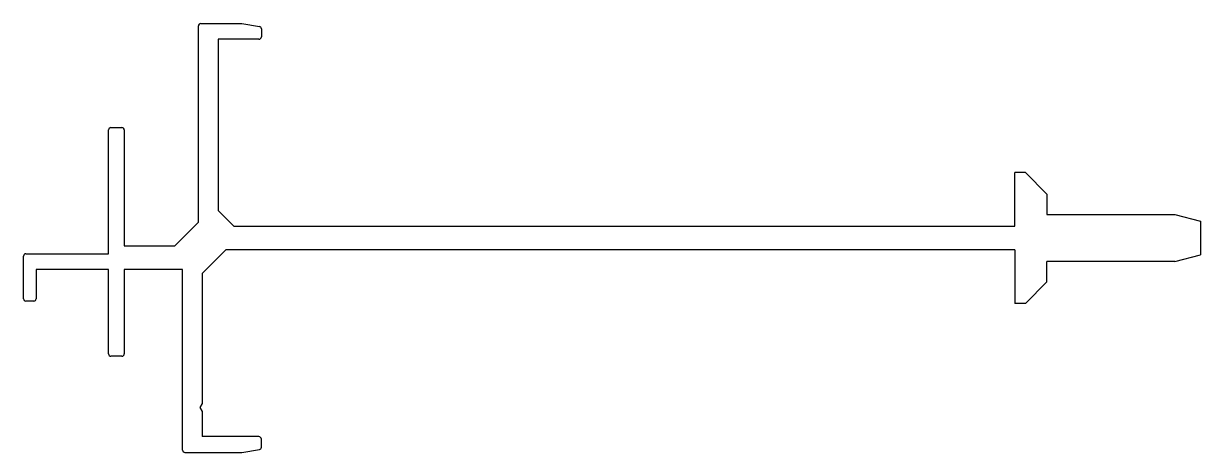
# Model space of a CAD drawing. Extents: x 1432 to 1581, y 2097 to 2152.
import ezdxf

# ---------------------------------------------------------------- set-up
doc = ezdxf.new("R2010")
doc.units = 0
doc.layers.get('0').update_dxf_attribs({"linetype": 'CONTINUOUS'})

msp = doc.modelspace()

# ---------------------------------------------------------------- linework, layer by layer
at = {"color": 0}
for p, q in [((1453.96, 2126.46), (1453.96, 2151.36)), ((1454.26, 2151.66), (1459.47, 2151.66)), ((1459.47, 2151.66), (1461.71, 2151.3)), ((1461.96, 2151), (1461.96, 2149.96)), ((1456.46, 2149.66), (1456.46, 2127.96)), ((1461.66, 2149.66), (1456.46, 2149.66)), ((1442.56, 2122.46), (1442.56, 2138.16)), ((1442.86, 2138.46), (1444.26, 2138.46)), ((1444.56, 2138.16), (1444.56, 2123.46)), ((1558.98, 2132.77), (1557.62, 2132.77)), ((1557.62, 2125.96), (1557.62, 2132.77)), ((1558.98, 2132.77), (1561.72, 2130.04)), ((1561.72, 2130.04), (1561.72, 2127.46)), ((1456.46, 2127.96), (1458.46, 2125.96)), ((1561.72, 2127.46), (1577.96, 2127.46)), ((1577.96, 2127.46), (1581.21, 2126.59)), ((1450.96, 2123.46), (1453.96, 2126.46)), ((1458.46, 2125.96), (1557.62, 2125.96)), ((1581.21, 2126.59), (1581.21, 2122.33)), ((1432.06, 2122.46), (1442.56, 2122.46)), ((1444.56, 2123.46), (1450.96, 2123.46)), ((1457.46, 2122.96), (1454.46, 2119.96)), ((1557.62, 2122.96), (1457.46, 2122.96)), ((1557.62, 2122.96), (1557.62, 2116.15)), ((1577.96, 2121.46), (1581.21, 2122.33)), ((1431.76, 2116.76), (1431.76, 2122.16)), ((1561.72, 2118.88), (1561.72, 2121.46)), ((1577.96, 2121.46), (1561.72, 2121.46)), ((1433.36, 2120.46), (1433.36, 2116.76)), ((1442.56, 2120.46), (1433.36, 2120.46)), ((1442.56, 2109.76), (1442.56, 2120.46)), ((1444.56, 2120.46), (1444.56, 2109.76)), ((1451.96, 2120.46), (1444.56, 2120.46)), ((1451.96, 2097.56), (1451.96, 2120.46)), ((1454.46, 2119.96), (1454.46, 2103.48)), ((1558.98, 2116.15), (1561.72, 2118.88)), ((1433.06, 2116.46), (1432.06, 2116.46)), ((1558.98, 2116.15), (1557.62, 2116.15)), ((1444.26, 2109.46), (1442.86, 2109.46)), ((1454.46, 2103.48), (1454.16, 2102.96)), ((1454.16, 2102.96), (1454.46, 2102.44)), ((1454.46, 2102.44), (1454.46, 2099.26)), ((1461.66, 2099.26), (1454.46, 2099.26)), ((1461.96, 2097.92), (1461.96, 2098.96)), ((1452.26, 2097.26), (1459.47, 2097.26)), ((1459.47, 2097.26), (1461.71, 2097.62))]:
    msp.add_line(p, q, dxfattribs=at)
for centre, start, end in [((1454.26, 2151.36), 90, 180), ((1461.66, 2151), 0, 80.7691), ((1461.66, 2149.96), 270, 0), ((1442.86, 2138.16), 90, 180), ((1444.26, 2138.16), 0, 90), ((1432.06, 2122.16), 90, 180), ((1432.06, 2116.76), 180, 270), ((1433.06, 2116.76), 270, 0), ((1442.86, 2109.76), 180, 270), ((1444.26, 2109.76), 270, 0), ((1461.66, 2098.96), 0, 90), ((1452.26, 2097.56), 180, 270), ((1461.66, 2097.92), 279.2309, 360)]:
    msp.add_arc(centre, 0.3, start, end, dxfattribs=at)

doc.saveas('drawing.dxf')
